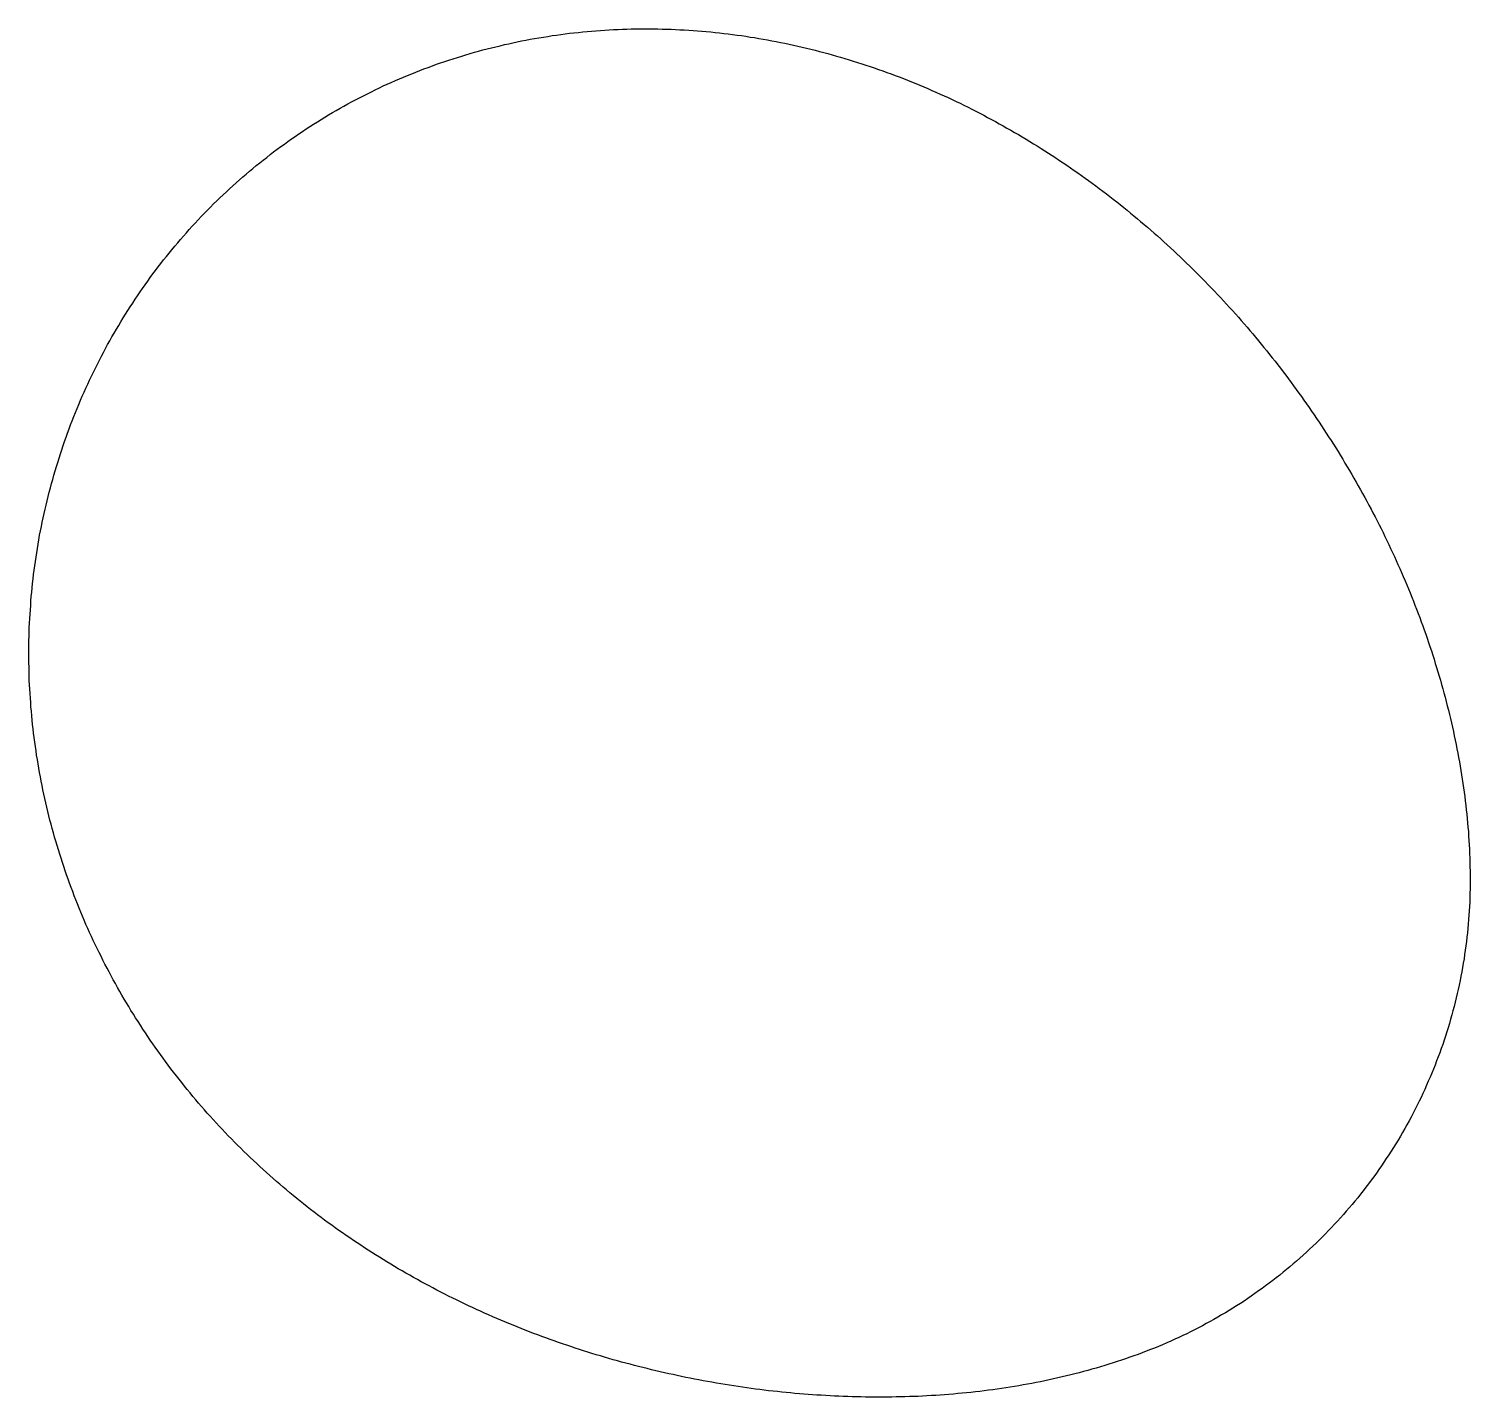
# Model space of a CAD drawing. Header units: metres. Extents: x -91 to 49, y -50 to 82.
import ezdxf

# ---------------------------------------------------------------- set-up
doc = ezdxf.new("R2010")
doc.units = ezdxf.units.M

msp = doc.modelspace()

# ---------------------------------------------------------------- linework, layer by layer
msp.add_lwpolyline([(48.87, 0), (48.86, -0.43), (48.86, -0.85), (48.85, -1.28), (48.84, -1.71), (48.82, -2.13), (48.8, -2.56), (48.78, -2.98), (48.75, -3.41), (48.72, -3.83), (48.68, -4.26), (48.64, -4.68), (48.6, -5.11), (48.55, -5.53), (48.5, -5.95), (48.45, -6.38), (48.39, -6.8), (48.33, -7.22), (48.27, -7.64), (48.2, -8.06), (48.12, -8.48), (48.05, -8.9), (47.97, -9.32), (47.89, -9.74), (47.8, -10.16), (47.71, -10.58), (47.61, -10.99), (47.52, -11.41), (47.42, -11.82), (47.31, -12.23), (47.2, -12.65), (47.09, -13.06), (46.97, -13.47), (46.86, -13.88), (46.73, -14.29), (46.61, -14.69), (46.48, -15.1), (46.34, -15.5), (46.21, -15.91), (46.06, -16.31), (45.92, -16.71), (45.77, -17.11), (45.62, -17.51), (45.47, -17.91), (45.31, -18.3), (45.15, -18.7), (44.98, -19.09), (44.81, -19.48), (44.64, -19.87), (44.47, -20.26), (44.29, -20.65), (44.11, -21.04), (43.92, -21.42), (43.73, -21.8), (43.54, -22.18), (43.35, -22.56), (43.15, -22.94), (42.95, -23.31), (42.74, -23.69), (42.53, -24.06), (42.32, -24.43), (42.11, -24.8), (41.89, -25.17), (41.67, -25.53), (41.44, -25.89), (41.22, -26.25), (40.99, -26.61), (40.75, -26.97), (40.51, -27.32), (40.27, -27.68), (40.03, -28.03), (39.79, -28.37), (39.54, -28.72), (39.28, -29.06), (39.03, -29.41), (38.77, -29.74), (38.51, -30.08), (38.25, -30.42), (37.98, -30.75), (37.71, -31.08), (37.44, -31.41), (37.16, -31.73), (36.88, -32.06), (36.6, -32.38), (36.32, -32.69), (36.03, -33.01), (35.74, -33.32), (35.45, -33.63), (35.16, -33.94), (34.86, -34.25), (34.56, -34.55), (34.25, -34.85), (33.95, -35.15), (33.64, -35.44), (33.33, -35.74), (33.02, -36.02), (32.7, -36.31), (32.38, -36.6), (32.06, -36.88), (31.74, -37.16), (31.42, -37.43), (31.09, -37.7), (30.76, -37.97), (30.43, -38.24), (30.09, -38.5), (29.75, -38.76), (29.41, -39.02), (29.07, -39.28), (28.73, -39.53), (28.38, -39.78), (28.03, -40.03), (27.68, -40.27), (27.33, -40.51), (26.98, -40.75), (26.62, -40.98), (26.26, -41.21), (25.9, -41.44), (25.54, -41.66), (25.17, -41.88), (24.81, -42.1), (24.44, -42.32), (24.07, -42.53), (23.7, -42.74), (23.32, -42.94), (22.95, -43.14), (22.57, -43.34), (22.19, -43.54), (21.81, -43.73), (21.43, -43.92), (21.04, -44.1), (20.66, -44.29), (20.27, -44.46), (19.88, -44.64), (19.49, -44.81), (19.1, -44.98), (18.71, -45.14), (18.31, -45.31), (17.92, -45.46), (17.52, -45.62), (17.12, -45.77), (16.72, -45.92), (16.32, -46.06), (15.92, -46.2), (15.52, -46.34), (15.11, -46.48), (14.71, -46.61), (14.3, -46.75), (13.89, -46.87), (13.49, -47), (13.08, -47.12), (12.67, -47.24), (12.26, -47.36), (11.85, -47.47), (11.44, -47.59), (11.02, -47.69), (10.61, -47.8), (10.2, -47.9), (9.78, -48.01), (9.37, -48.1), (8.95, -48.2), (8.54, -48.29), (8.12, -48.39), (7.7, -48.47), (7.29, -48.56), (6.87, -48.64), (6.45, -48.72), (6.03, -48.8), (5.61, -48.88), (5.19, -48.95), (4.77, -49.02), (4.35, -49.09), (3.93, -49.16), (3.51, -49.22), (3.08, -49.28), (2.66, -49.34), (2.24, -49.39), (1.82, -49.45), (1.39, -49.5), (0.97, -49.55), (0.54, -49.6), (0.12, -49.64), (-0.3, -49.68), (-0.73, -49.72), (-1.15, -49.76), (-1.58, -49.79), (-2, -49.83), (-2.43, -49.86), (-2.85, -49.89), (-3.28, -49.91), (-3.71, -49.94), (-4.13, -49.96), (-4.56, -49.98), (-4.98, -50), (-5.41, -50.01), (-5.84, -50.02), (-6.26, -50.04), (-6.69, -50.04), (-7.12, -50.05), (-7.54, -50.06), (-7.97, -50.06), (-8.4, -50.06), (-8.82, -50.06), (-9.25, -50.06), (-9.67, -50.05), (-10.1, -50.04), (-10.53, -50.03), (-10.95, -50.02), (-11.38, -50.01), (-11.81, -49.99), (-12.23, -49.97), (-12.66, -49.95), (-13.09, -49.93), (-13.51, -49.91), (-13.94, -49.88), (-14.36, -49.86), (-14.79, -49.83), (-15.21, -49.8), (-15.64, -49.76), (-16.06, -49.73), (-16.49, -49.69), (-16.91, -49.65), (-17.34, -49.61), (-17.76, -49.57), (-18.19, -49.52), (-18.61, -49.48), (-19.04, -49.43), (-19.46, -49.38), (-19.88, -49.32), (-20.31, -49.27), (-20.73, -49.21), (-21.15, -49.16), (-21.58, -49.1), (-22, -49.03), (-22.42, -48.97), (-22.84, -48.9), (-23.26, -48.84), (-23.68, -48.77), (-24.1, -48.7), (-24.53, -48.62), (-24.95, -48.55), (-25.37, -48.47), (-25.78, -48.39), (-26.2, -48.31), (-26.62, -48.23), (-27.04, -48.14), (-27.46, -48.06), (-27.88, -47.97), (-28.29, -47.88), (-28.71, -47.79), (-29.13, -47.7), (-29.54, -47.6), (-29.96, -47.5), (-30.38, -47.4), (-30.79, -47.3), (-31.2, -47.2), (-31.62, -47.09), (-32.03, -46.99), (-32.45, -46.88), (-32.86, -46.77), (-33.27, -46.66), (-33.68, -46.54), (-34.09, -46.43), (-34.5, -46.31), (-34.91, -46.19), (-35.32, -46.07), (-35.73, -45.95), (-36.14, -45.82), (-36.55, -45.7), (-36.96, -45.57), (-37.36, -45.44), (-37.77, -45.3), (-38.17, -45.17), (-38.58, -45.03), (-38.98, -44.9), (-39.39, -44.76), (-39.79, -44.62), (-40.19, -44.47), (-40.59, -44.33), (-40.99, -44.18), (-41.39, -44.03), (-41.79, -43.88), (-42.19, -43.73), (-42.59, -43.57), (-42.99, -43.42), (-43.39, -43.26), (-43.78, -43.1), (-44.18, -42.93), (-44.57, -42.77), (-44.97, -42.6), (-45.36, -42.44), (-45.75, -42.27), (-46.14, -42.1), (-46.53, -41.92), (-46.92, -41.75), (-47.31, -41.57), (-47.7, -41.39), (-48.09, -41.21), (-48.47, -41.03), (-48.86, -40.84), (-49.24, -40.65), (-49.62, -40.47), (-50.01, -40.27), (-50.39, -40.08), (-50.77, -39.89), (-51.15, -39.69), (-51.53, -39.49), (-51.91, -39.29), (-52.28, -39.09), (-52.66, -38.89), (-53.03, -38.68), (-53.41, -38.47), (-53.78, -38.26), (-54.15, -38.05), (-54.52, -37.84), (-54.89, -37.62), (-55.26, -37.41), (-55.62, -37.19), (-55.99, -36.97), (-56.35, -36.74), (-56.72, -36.52), (-57.08, -36.29), (-57.44, -36.06), (-57.8, -35.83), (-58.16, -35.6), (-58.52, -35.36), (-58.87, -35.13), (-59.23, -34.89), (-59.58, -34.65), (-59.93, -34.41), (-60.28, -34.16), (-60.63, -33.92), (-60.98, -33.67), (-61.33, -33.42), (-61.68, -33.17), (-62.02, -32.91), (-62.36, -32.66), (-62.7, -32.4), (-63.04, -32.14), (-63.38, -31.88), (-63.72, -31.62), (-64.06, -31.35), (-64.39, -31.09), (-64.72, -30.82), (-65.05, -30.55), (-65.38, -30.28), (-65.71, -30), (-66.04, -29.73), (-66.36, -29.45), (-66.69, -29.17), (-67.01, -28.89), (-67.33, -28.6), (-67.65, -28.32), (-67.96, -28.03), (-68.28, -27.74), (-68.59, -27.45), (-68.9, -27.16), (-69.21, -26.86), (-69.52, -26.57), (-69.83, -26.27), (-70.13, -25.97), (-70.44, -25.67), (-70.74, -25.36), (-71.04, -25.06), (-71.34, -24.75), (-71.63, -24.44), (-71.93, -24.13), (-72.22, -23.82), (-72.51, -23.51), (-72.8, -23.19), (-73.08, -22.87), (-73.37, -22.56), (-73.65, -22.24), (-73.93, -21.91), (-74.21, -21.59), (-74.49, -21.26), (-74.76, -20.94), (-75.04, -20.61), (-75.31, -20.28), (-75.58, -19.95), (-75.85, -19.61), (-76.11, -19.28), (-76.37, -18.94), (-76.64, -18.6), (-76.9, -18.26), (-77.15, -17.92), (-77.41, -17.58), (-77.66, -17.23), (-77.91, -16.89), (-78.16, -16.54), (-78.41, -16.19), (-78.65, -15.84), (-78.9, -15.49), (-79.14, -15.13), (-79.37, -14.78), (-79.61, -14.42), (-79.84, -14.06), (-80.08, -13.7), (-80.31, -13.34), (-80.53, -12.98), (-80.76, -12.62), (-80.98, -12.25), (-81.2, -11.88), (-81.42, -11.52), (-81.63, -11.15), (-81.85, -10.78), (-82.06, -10.4), (-82.27, -10.03), (-82.47, -9.66), (-82.68, -9.28), (-82.88, -8.9), (-83.08, -8.53), (-83.28, -8.15), (-83.47, -7.77), (-83.66, -7.38), (-83.85, -7), (-84.04, -6.62), (-84.23, -6.23), (-84.41, -5.84), (-84.59, -5.46), (-84.77, -5.07), (-84.94, -4.68), (-85.12, -4.29), (-85.28, -3.89), (-85.45, -3.5), (-85.62, -3.1), (-85.78, -2.71), (-85.94, -2.31), (-86.1, -1.91), (-86.25, -1.52), (-86.4, -1.12), (-86.55, -0.72), (-86.7, -0.31), (-86.85, 0.09), (-86.99, 0.49), (-87.13, 0.9), (-87.26, 1.3), (-87.4, 1.71), (-87.53, 2.11), (-87.66, 2.52), (-87.79, 2.93), (-87.91, 3.34), (-88.03, 3.75), (-88.15, 4.16), (-88.27, 4.57), (-88.38, 4.99), (-88.49, 5.4), (-88.6, 5.81), (-88.7, 6.23), (-88.8, 6.64), (-88.9, 7.06), (-89, 7.47), (-89.1, 7.89), (-89.19, 8.31), (-89.28, 8.73), (-89.36, 9.15), (-89.44, 9.57), (-89.53, 9.99), (-89.6, 10.41), (-89.68, 10.83), (-89.75, 11.25), (-89.82, 11.67), (-89.89, 12.09), (-89.95, 12.52), (-90.01, 12.94), (-90.07, 13.36), (-90.13, 13.79), (-90.18, 14.21), (-90.23, 14.64), (-90.28, 15.06), (-90.32, 15.49), (-90.36, 15.91), (-90.4, 16.34), (-90.44, 16.77), (-90.47, 17.19), (-90.5, 17.62), (-90.53, 18.05), (-90.55, 18.47), (-90.58, 18.9), (-90.6, 19.33), (-90.61, 19.75), (-90.62, 20.18), (-90.63, 20.61), (-90.64, 21.04), (-90.65, 21.46), (-90.65, 21.89), (-90.65, 22.32), (-90.64, 22.75), (-90.64, 23.18), (-90.63, 23.6), (-90.61, 24.03), (-90.6, 24.46), (-90.58, 24.88), (-90.56, 25.31), (-90.53, 25.74), (-90.5, 26.17), (-90.47, 26.59), (-90.44, 27.02), (-90.41, 27.45), (-90.37, 27.87), (-90.32, 28.3), (-90.28, 28.72), (-90.23, 29.15), (-90.18, 29.57), (-90.13, 30), (-90.07, 30.42), (-90.01, 30.84), (-89.95, 31.27), (-89.88, 31.69), (-89.82, 32.11), (-89.74, 32.53), (-89.67, 32.95), (-89.6, 33.38), (-89.51, 33.8), (-89.43, 34.22), (-89.35, 34.63), (-89.26, 35.05), (-89.17, 35.47), (-89.07, 35.89), (-88.98, 36.3), (-88.88, 36.72), (-88.77, 37.14), (-88.67, 37.55), (-88.56, 37.96), (-88.45, 38.38), (-88.34, 38.79), (-88.22, 39.2), (-88.1, 39.61), (-87.98, 40.02), (-87.85, 40.43), (-87.72, 40.84), (-87.59, 41.25), (-87.46, 41.65), (-87.32, 42.06), (-87.18, 42.46), (-87.04, 42.86), (-86.9, 43.27), (-86.75, 43.67), (-86.6, 44.07), (-86.44, 44.47), (-86.29, 44.87), (-86.13, 45.26), (-85.97, 45.66), (-85.8, 46.05), (-85.64, 46.45), (-85.47, 46.84), (-85.3, 47.23), (-85.12, 47.62), (-84.94, 48.01), (-84.76, 48.4), (-84.58, 48.79), (-84.39, 49.17), (-84.2, 49.55), (-84.01, 49.94), (-83.82, 50.32), (-83.62, 50.7), (-83.42, 51.08), (-83.22, 51.45), (-83.02, 51.83), (-82.81, 52.2), (-82.6, 52.58), (-82.39, 52.95), (-82.17, 53.32), (-81.95, 53.69), (-81.73, 54.05), (-81.51, 54.42), (-81.29, 54.78), (-81.06, 55.14), (-80.83, 55.5), (-80.59, 55.86), (-80.36, 56.22), (-80.12, 56.57), (-79.88, 56.93), (-79.63, 57.28), (-79.39, 57.63), (-79.14, 57.97), (-78.89, 58.32), (-78.64, 58.67), (-78.38, 59.01), (-78.12, 59.35), (-77.86, 59.69), (-77.6, 60.03), (-77.33, 60.36), (-77.06, 60.69), (-76.79, 61.02), (-76.52, 61.35), (-76.24, 61.68), (-75.97, 62.01), (-75.68, 62.33), (-75.4, 62.65), (-75.12, 62.97), (-74.83, 63.29), (-74.54, 63.6), (-74.25, 63.91), (-73.96, 64.22), (-73.66, 64.53), (-73.36, 64.84), (-73.06, 65.14), (-72.76, 65.45), (-72.45, 65.75), (-72.15, 66.04), (-71.84, 66.34), (-71.52, 66.63), (-71.21, 66.92), (-70.9, 67.21), (-70.58, 67.5), (-70.26, 67.78), (-69.93, 68.06), (-69.61, 68.34), (-69.28, 68.62), (-68.96, 68.89), (-68.63, 69.16), (-68.29, 69.43), (-67.96, 69.7), (-67.62, 69.96), (-67.29, 70.23), (-66.95, 70.49), (-66.6, 70.74), (-66.26, 71), (-65.91, 71.25), (-65.57, 71.5), (-65.22, 71.75), (-64.87, 71.99), (-64.51, 72.23), (-64.16, 72.47), (-63.8, 72.71), (-63.44, 72.94), (-63.08, 73.17), (-62.72, 73.4), (-62.36, 73.63), (-61.99, 73.85), (-61.63, 74.07), (-61.26, 74.29), (-60.89, 74.5), (-60.52, 74.71), (-60.15, 74.92), (-59.77, 75.13), (-59.4, 75.34), (-59.02, 75.54), (-58.64, 75.73), (-58.26, 75.93), (-57.88, 76.12), (-57.49, 76.31), (-57.11, 76.5), (-56.72, 76.68), (-56.34, 76.87), (-55.95, 77.05), (-55.56, 77.22), (-55.17, 77.39), (-54.77, 77.56), (-54.38, 77.73), (-53.99, 77.9), (-53.59, 78.06), (-53.19, 78.22), (-52.79, 78.37), (-52.4, 78.53), (-51.99, 78.67), (-51.59, 78.82), (-51.19, 78.97), (-50.79, 79.11), (-50.38, 79.25), (-49.98, 79.38), (-49.57, 79.51), (-49.16, 79.64), (-48.75, 79.77), (-48.34, 79.89), (-47.93, 80.01), (-47.52, 80.13), (-47.11, 80.24), (-46.7, 80.36), (-46.28, 80.47), (-45.87, 80.57), (-45.45, 80.67), (-45.04, 80.77), (-44.62, 80.87), (-44.2, 80.96), (-43.79, 81.05), (-43.37, 81.14), (-42.95, 81.23), (-42.53, 81.31), (-42.11, 81.39), (-41.69, 81.46), (-41.27, 81.54), (-40.84, 81.61), (-40.42, 81.67), (-40, 81.74), (-39.57, 81.8), (-39.15, 81.86), (-38.73, 81.91), (-38.3, 81.97), (-37.88, 82.01), (-37.45, 82.06), (-37.03, 82.1), (-36.6, 82.14), (-36.17, 82.18), (-35.75, 82.22), (-35.32, 82.25), (-34.9, 82.28), (-34.47, 82.3), (-34.04, 82.33), (-33.61, 82.34), (-33.19, 82.36), (-32.76, 82.38), (-32.33, 82.39), (-31.9, 82.4), (-31.48, 82.4), (-31.05, 82.4), (-30.62, 82.4), (-30.19, 82.4), (-29.77, 82.39), (-29.34, 82.38), (-28.91, 82.37), (-28.48, 82.36), (-28.06, 82.34), (-27.63, 82.32), (-27.2, 82.3), (-26.77, 82.27), (-26.35, 82.24), (-25.92, 82.21), (-25.49, 82.18), (-25.07, 82.14), (-24.64, 82.1), (-24.22, 82.05), (-23.79, 82.01), (-23.37, 81.96), (-22.94, 81.91), (-22.52, 81.86), (-22.09, 81.8), (-21.67, 81.74), (-21.25, 81.68), (-20.82, 81.61), (-20.4, 81.55), (-19.98, 81.48), (-19.56, 81.4), (-19.14, 81.33), (-18.72, 81.25), (-18.3, 81.17), (-17.88, 81.09), (-17.46, 81), (-17.04, 80.91), (-16.62, 80.82), (-16.2, 80.73), (-15.79, 80.63), (-15.37, 80.53), (-14.96, 80.43), (-14.54, 80.33), (-14.13, 80.22), (-13.71, 80.11), (-13.3, 80), (-12.89, 79.89), (-12.48, 79.77), (-12.07, 79.65), (-11.66, 79.53), (-11.25, 79.41), (-10.84, 79.28), (-10.43, 79.15), (-10.02, 79.02), (-9.62, 78.89), (-9.21, 78.75), (-8.81, 78.62), (-8.4, 78.48), (-8, 78.33), (-7.6, 78.19), (-7.19, 78.04), (-6.79, 77.89), (-6.39, 77.74), (-6, 77.58), (-5.6, 77.43), (-5.2, 77.27), (-4.8, 77.11), (-4.41, 76.94), (-4.01, 76.78), (-3.62, 76.61), (-3.23, 76.44), (-2.84, 76.27), (-2.45, 76.09), (-2.06, 75.92), (-1.67, 75.74), (-1.28, 75.56), (-0.9, 75.37), (-0.51, 75.19), (-0.13, 75), (0.26, 74.81), (0.64, 74.62), (1.02, 74.43), (1.4, 74.23), (1.78, 74.03), (2.16, 73.83), (2.54, 73.63), (2.91, 73.43), (3.29, 73.22), (3.66, 73.01), (4.03, 72.8), (4.4, 72.59), (4.77, 72.38), (5.14, 72.16), (5.51, 71.95), (5.88, 71.73), (6.24, 71.5), (6.61, 71.28), (6.97, 71.06), (7.33, 70.83), (7.7, 70.6), (8.06, 70.37), (8.41, 70.14), (8.77, 69.9), (9.13, 69.67), (9.48, 69.43), (9.84, 69.19), (10.19, 68.94), (10.54, 68.7), (10.89, 68.46), (11.24, 68.21), (11.59, 67.96), (11.93, 67.71), (12.28, 67.46), (12.62, 67.2), (12.96, 66.95), (13.31, 66.69), (13.65, 66.43), (13.98, 66.17), (14.32, 65.91), (14.66, 65.64), (14.99, 65.38), (15.33, 65.11), (15.66, 64.84), (15.99, 64.57), (16.32, 64.3), (16.65, 64.02), (16.97, 63.75), (17.3, 63.47), (17.62, 63.19), (17.95, 62.91), (18.27, 62.63), (18.59, 62.35), (18.91, 62.06), (19.23, 61.78), (19.54, 61.49), (19.86, 61.2), (20.17, 60.91), (20.48, 60.62), (20.79, 60.33), (21.1, 60.03), (21.41, 59.73), (21.72, 59.44), (22.02, 59.14), (22.32, 58.84), (22.63, 58.53), (22.93, 58.23), (23.23, 57.93), (23.52, 57.62), (23.82, 57.31), (24.12, 57), (24.41, 56.69), (24.7, 56.38), (24.99, 56.07), (25.28, 55.75), (25.57, 55.44), (25.86, 55.12), (26.14, 54.8), (26.43, 54.48), (26.71, 54.16), (26.99, 53.84), (27.27, 53.52), (27.55, 53.19), (27.82, 52.87), (28.1, 52.54), (28.37, 52.21), (28.64, 51.88), (28.91, 51.55), (29.18, 51.22), (29.45, 50.89), (29.71, 50.55), (29.98, 50.22), (30.24, 49.88), (30.5, 49.54), (30.76, 49.2), (31.02, 48.86), (31.28, 48.52), (31.53, 48.18), (31.78, 47.84), (32.04, 47.49), (32.29, 47.14), (32.54, 46.8), (32.78, 46.45), (33.03, 46.1), (33.27, 45.75), (33.52, 45.4), (33.76, 45.05), (34, 44.69), (34.24, 44.34), (34.47, 43.98), (34.71, 43.63), (34.94, 43.27), (35.17, 42.91), (35.4, 42.55), (35.63, 42.19), (35.86, 41.83), (36.08, 41.47), (36.31, 41.1), (36.53, 40.74), (36.75, 40.37), (36.97, 40.01), (37.19, 39.64), (37.4, 39.27), (37.62, 38.9), (37.83, 38.53), (38.04, 38.16), (38.25, 37.79), (38.46, 37.42), (38.66, 37.04), (38.86, 36.67), (39.07, 36.29), (39.27, 35.91), (39.46, 35.54), (39.66, 35.16), (39.86, 34.78), (40.05, 34.4), (40.24, 34.02), (40.43, 33.63), (40.62, 33.25), (40.8, 32.87), (40.99, 32.48), (41.17, 32.1), (41.35, 31.71), (41.53, 31.32), (41.71, 30.93), (41.88, 30.54), (42.05, 30.15), (42.22, 29.76), (42.39, 29.37), (42.56, 28.98), (42.73, 28.59), (42.89, 28.19), (43.05, 27.8), (43.21, 27.4), (43.37, 27), (43.52, 26.61), (43.68, 26.21), (43.83, 25.81), (43.98, 25.41), (44.13, 25.01), (44.27, 24.61), (44.42, 24.21), (44.56, 23.81), (44.7, 23.4), (44.84, 23), (44.97, 22.6), (45.11, 22.19), (45.24, 21.78), (45.37, 21.38), (45.49, 20.97), (45.62, 20.56), (45.74, 20.16), (45.86, 19.75), (45.98, 19.34), (46.1, 18.93), (46.22, 18.52), (46.33, 18.11), (46.44, 17.69), (46.55, 17.28), (46.65, 16.87), (46.76, 16.45), (46.86, 16.04), (46.96, 15.63), (47.06, 15.21), (47.15, 14.79), (47.24, 14.38), (47.33, 13.96), (47.42, 13.54), (47.51, 13.13), (47.59, 12.71), (47.67, 12.29), (47.75, 11.87), (47.83, 11.45), (47.9, 11.03), (47.97, 10.61), (48.04, 10.19), (48.1, 9.77), (48.17, 9.35), (48.23, 8.92), (48.29, 8.5), (48.34, 8.08), (48.39, 7.66), (48.44, 7.23), (48.49, 6.81), (48.54, 6.38), (48.58, 5.96), (48.62, 5.54), (48.65, 5.11), (48.69, 4.69), (48.72, 4.26), (48.75, 3.83), (48.77, 3.41), (48.79, 2.98), (48.81, 2.56), (48.83, 2.13), (48.84, 1.71), (48.85, 1.28), (48.86, 0.85), (48.87, 0.43), (48.87, 0)], close=True)

doc.saveas('drawing.dxf')
